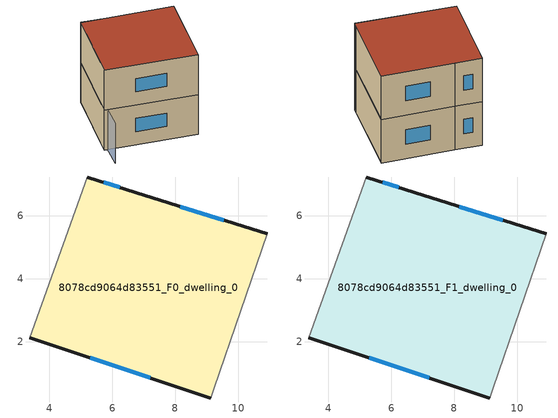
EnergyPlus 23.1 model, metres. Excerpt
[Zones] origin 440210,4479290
8078cd9064d83551_F0_dwelling_0
 floor ground (EU_floor_Construction): 10.93,5.43 9.24,0.53 9.13,0.21 3.37,2.12 5.2,7.24 6.77,6.74 z0
 wall outside (EU_wall_Construction): 10.93,5.43 6.77,6.74 5.2,7.24 / 3.37,2.12 9.13,0.21 z0:3
 wall adiabatic (EU_wall_Construction): 9.13,0.21 9.24,0.53 10.93,5.43 / 5.2,7.24 3.37,2.12 z0:3
 window (EU_Window_Construction): 9.54,5.86 8.16,6.3 / 5.3,1.48 7.21,0.85 / 6.24,6.9 5.73,7.07 z1:2
8078cd9064d83551_F1_dwelling_0
 floor to 8078cd9064d83551_F0_dwelling_0 (EU_floor_Construction): 10.93,5.43 9.24,0.53 9.13,0.21 3.37,2.12 5.2,7.24 6.77,6.74 z3
 wall outside (EU_wall_Construction): 10.93,5.43 6.77,6.74 5.2,7.24 / 3.37,2.12 9.13,0.21 z3:6
 wall adiabatic (EU_wall_Construction): 9.13,0.21 9.24,0.53 10.93,5.43 / 5.2,7.24 3.37,2.12 z3:6
 window (EU_Window_Construction): 9.54,5.86 8.16,6.3 / 5.3,1.48 7.21,0.85 / 6.24,6.9 5.73,7.07 z4:5
 roof outside (EU_roof_Construction): 9.24,0.53 10.93,5.43 6.77,6.74 5.2,7.24 3.37,2.12 9.13,0.21 z6
shading: 5.2,7.24 3.14,0.6 z0:3
[Building]
EU S2 Campaign: North Axis=0; Terrain=City; Solar Distribution=FullExterior
[Site:Location]
Madrid: Latitude=40.5; Longitude=-3.5; Time Zone=1; Elevation=609
[SizingPeriod:WeatherFileDays]
AnnualSizingPeriod: Begin Month=1; Begin Day of Month=1; End Month=12; End Day of Month=31; Day of Week for Start Day=Monday; Use Weather File Daylight Saving Period=No; Use Weather File Rain and Snow Indicators=No
[MATERIAL]
EU_InternalMass_Material: Roughness=MediumRough; Thickness=0.1; Conductivity=1; Density=1800; Specific Heat=900; Thermal Absorptance=0.9; Solar Absorptance=0.7; Visible Absorptance=0.7
[MATERIAL:NOMASS] Roughness=MediumRough; Thermal Absorptance=0.9; Solar Absorptance=0.7; Visible Absorptance=0.7
Name | Thermal Resistance
EU_wall_NoMass | 0.459673
EU_roof_NoMass | 0.495815
EU_floor_NoMass | 0.788942
[WINDOWMATERIAL:SIMPLEGLAZINGSYSTEM]
EU_Window_SimpleGlazing: UFactor=4.26103; Solar Heat Gain Coefficient=0.85; Visible Transmittance=0.85
[CONSTRUCTION]
EU_wall_Construction: EU_wall_NoMass
EU_roof_Construction: EU_roof_NoMass
EU_floor_Construction: EU_floor_NoMass
EU_Window_Construction: EU_Window_SimpleGlazing
EU_InternalMass_Construction: EU_InternalMass_Material
[ZONE] Type=1; Multiplier=1; Ceiling Height=autocalculate; Floor Area=autocalculate; Part of Total Floor Area=Yes
Name | Volume
8078cd9064d83551_F0_dwelling_0 | 99.0425
8078cd9064d83551_F1_dwelling_0 | 99.0421
[INTERNALMASS] Construction=EU_InternalMass_Construction; Surface Area=33.0141
Name | Zone or ZoneList
8078cd9064d83551_F0_dwelling_0_EU_InternalMass | 8078cd9064d83551_F0_dwelling_0
8078cd9064d83551_F1_dwelling_0_EU_InternalMass | 8078cd9064d83551_F1_dwelling_0
[OTHEREQUIPMENT] Fuel Type=Electricity; Design Level Calculation Method=Watts/Area; Power per Zone Floor Area=1; Fraction Latent=0; Fraction Radiant=0; Fraction Lost=0; Carbon Dioxide Generation Rate=0; EndUse Subcategory=EU_Step8_InternalGains
Name | Zone or ZoneList or Space or SpaceList | Schedule
EU_Step8_InternalGain_8078cd9064d83551_F0_dwelling_0_f000 | 8078cd9064d83551_F0_dwelling_0 | EU_Step8_GainSchedule_8078cd9064d83551_F0_dwelling_0_f000
EU_Step8_InternalGain_8078cd9064d83551_F1_dwelling_0_f000 | 8078cd9064d83551_F1_dwelling_0 | EU_Step8_GainSchedule_8078cd9064d83551_F1_dwelling_0_f000
[ZONEVENTILATION:DESIGNFLOWRATE] Schedule=EU_AlwaysOn; Design Flow Rate Calculation Method=AirChanges/Hour; Air Changes per Hour=0.719161; Ventilation Type=Natural; Fan Pressure Rise=0; Fan Total Efficiency=1; Constant Term Coefficient=1; Temperature Term Coefficient=0; Velocity Term Coefficient=0; Velocity Squared Term Coefficient=0; Minimum Indoor Temperature=-100; Maximum Indoor Temperature=100; Delta Temperature=-100; Minimum Outdoor Temperature=-100; Maximum Outdoor Temperature=100; Maximum Wind Speed=40
Name | Zone or ZoneList or Space or SpaceList
EU_ConstantAir_8078cd9064d83551_F0_dwelling_0 | 8078cd9064d83551_F0_dwelling_0
EU_ConstantAir_8078cd9064d83551_F1_dwelling_0 | 8078cd9064d83551_F1_dwelling_0
[HVACTEMPLATE:THERMOSTAT] Constant Heating Setpoint=20; Constant Cooling Setpoint=50
EU_HeatOnly_8078cd9064d83551_F0_dwelling_0; EU_HeatOnly_8078cd9064d83551_F1_dwelling_0
[HVACTEMPLATE:ZONE:IDEALLOADSAIRSYSTEM] System Availability Schedule=EU_AlwaysOn; Maximum Heating Supply Air Temperature=50; Minimum Cooling Supply Air Temperature=13; Maximum Heating Supply Air Humidity Ratio=0.0156; Minimum Cooling Supply Air Humidity Ratio=0.0077; Heating Limit=NoLimit; Cooling Limit=NoLimit; Heating Availability Schedule=EU_AlwaysOn; Cooling Availability Schedule=EU_CoolingOff; Dehumidification Control Type=ConstantSensibleHeatRatio; Cooling Sensible Heat Ratio=0.7; Dehumidification Setpoint=60; Humidification Control Type=None; Humidification Setpoint=30; Outdoor Air Method=None; Outdoor Air Flow Rate per Person=0.00944; Outdoor Air Flow Rate per Zone Floor Area=0; Outdoor Air Flow Rate per Zone=0; Demand Controlled Ventilation Type=None; Outdoor Air Economizer Type=NoEconomizer; Heat Recovery Type=None; Sensible Heat Recovery Effectiveness=0.7; Latent Heat Recovery Effectiveness=0.65
Name | Template Thermostat
8078cd9064d83551_F0_dwelling_0 | EU_HeatOnly_8078cd9064d83551_F0_dwelling_0
8078cd9064d83551_F1_dwelling_0 | EU_HeatOnly_8078cd9064d83551_F1_dwelling_0
[SIZING:ZONE] Zone Cooling Design Supply Air Temperature Input Method=SupplyAirTemperature; Zone Cooling Design Supply Air Temperature=13; Zone Heating Design Supply Air Temperature Input Method=SupplyAirTemperature; Zone Heating Design Supply Air Temperature=50; Zone Cooling Design Supply Air Humidity Ratio=0.008; Zone Heating Design Supply Air Humidity Ratio=0.008; Cooling Design Air Flow Method=DesignDay; Cooling Design Air Flow Rate=0; Cooling Minimum Air Flow per Zone Floor Area=0.000762; Cooling Minimum Air Flow=0; Cooling Minimum Air Flow Fraction=0.2; Heating Design Air Flow Method=DesignDay; Heating Design Air Flow Rate=0; Heating Maximum Air Flow per Zone Floor Area=0.002032; Heating Maximum Air Flow=0.141576; Heating Maximum Air Flow Fraction=0.3; Account for Dedicated Outdoor Air System=No; Dedicated Outdoor Air System Control Strategy=NeutralSupplyAir; Dedicated Outdoor Air Low Setpoint Temperature for Design=autosize; Dedicated Outdoor Air High Setpoint Temperature for Design=autosize; Zone Load Sizing Method=Sensible Load Only No Latent Load; Zone Latent Cooling Design Supply Air Humidity Ratio Input Method=HumidityRatioDifference; Zone Cooling Design Supply Air Humidity Ratio Difference=0.005; Zone Latent Heating Design Supply Air Humidity Ratio Input Method=HumidityRatioDifference; Zone Humidification Design Supply Air Humidity Ratio Difference=0.005
8078cd9064d83551_F0_dwelling_0; 8078cd9064d83551_F1_dwelling_0
[SCHEDULE:CONSTANT]
Name | Hourly Value
EU_AlwaysOn | 1
EU_CoolingOff | 0
[SCHEDULE:FILE] Column Number=1; Rows to Skip at Top=0; Number of Hours of Data=8760; Column Separator=Comma; Interpolate to Timestep=No; Minutes per Item=60; Adjust Schedule for Daylight Savings=Yes
Name | File
EU_Step8_GainSchedule_8078cd9064d83551_F0_dwelling_0_f000 | ../../schedules/8078cd9064d83551/8078cd9064d83551_F0_dwelling_0_f000_gain.csv
EU_Step8_GainSchedule_8078cd9064d83551_F1_dwelling_0_f000 | ../../schedules/8078cd9064d83551/8078cd9064d83551_F1_dwelling_0_f000_gain.csv
